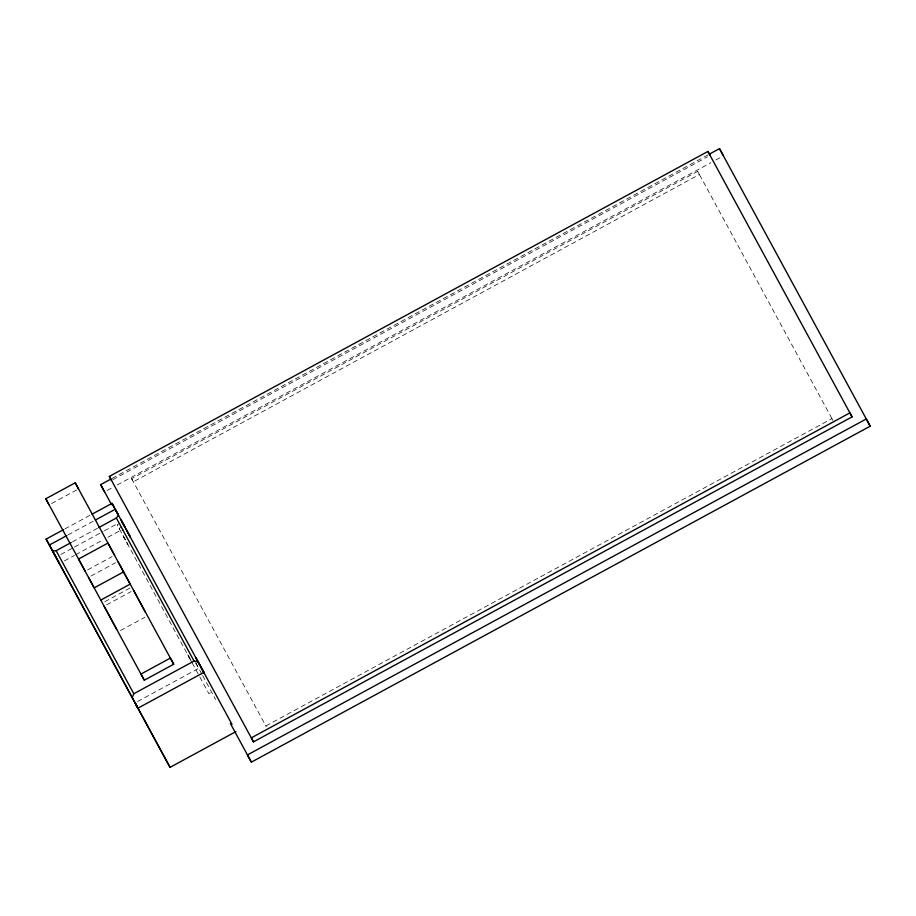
<?xml version="1.0" encoding="UTF-8"?>
<svg xmlns="http://www.w3.org/2000/svg" width="916" height="916" viewBox="0 0 916 916"><rect width="100%" height="100%" fill="white"/><g stroke="black" fill="none" stroke-linecap="round" stroke-linejoin="round"><path stroke-width="0.69" stroke-dasharray="4.58 3.44" d="M51.571 503.582L77.31 489.613M111.992 478.473L708.194 154.781M112.76 479.721L707.576 156.796M107.092 490.484L112.13 487.747M117.156 485.022L710.839 162.704M715.877 159.968L722.163 156.556M697.683 171.361L699.377 174.498L133.312 481.816L131.618 478.679L697.683 171.361L832.965 420.49M64.773 528.979L90.879 514.815M68.024 534.898L94.13 520.723M72.444 541.848L97.543 528.223M60.857 554.432L73.28 547.688M74.528 547.012L103.119 531.486M104.355 530.822L116.79 524.067M119.927 523.231L117.133 524.754L208.837 693.618L211.63 692.107M121.92 526.826L119.126 528.349L120.786 531.394L123.568 529.883M64.406 560.867L74.356 555.474M75.593 554.798L102.947 539.948M107.916 537.245L121.588 529.826M87.604 569.912L112.118 556.607M90.936 576.061L115.439 562.756M104.802 601.72L130.541 587.751M106.577 604.881L131.091 591.576M120.454 630.552L144.968 617.235M137.572 701.53L199.722 667.787M265.88 725.941L831.946 418.612L833.079 420.707M131.618 478.679L266.212 726.56M195.818 662.989L201.955 674.302M202.642 675.561L215.615 699.446M123.053 535.631L127.839 544.425L123.717 536.81M187.78 654.78L190.734 660.23L188.478 656.096L189.2 657.436M195.715 662.772L197.581 666.207M190.402 659.646L192.131 662.829"/><path stroke-width="1.37" d="M132.248 697.614L133.805 693.744L194.032 661.043L198.119 661.844L203.856 672.401L137.972 708.16L135.087 702.881L170.032 767.356L235.916 731.598M98.802 527.547L116.366 518.009L118.485 515.17L115.267 509.25L95.379 520.048M49.12 504.922L45.8 498.773L75.215 482.801L173.708 664.226L144.304 680.199L88.486 577.401M109.347 476.412L707.931 151.438L852.063 416.883L253.48 741.868L109.347 476.412L111.5 480.408M104.584 491.846L100.668 484.621L110.733 479.148M709.453 154.106L719.507 148.644L870.2 426.18L251.362 762.158L230.385 723.491M170.032 767.356L46.132 539.1L63.536 529.654M92.127 514.139L112.015 503.342L232.011 724.384M66.788 535.574L49.384 545.02L59.437 563.569L58.28 561.451M52.601 550.94L56.128 550.699L71.196 542.524M123.614 571.893L94.199 587.854L45.8 498.773M100.806 600.072L130.221 584.099M198.303 662.188L195.875 657.722L199.814 664.993M203.856 672.401L200.97 667.111L204.176 673.042M46.132 539.1L137.972 708.16M121.015 519.841L125.32 527.799L121.61 520.952M127.381 531.624L130.416 537.2L125.973 528.979M100.668 484.621L111.592 504.727M116.366 518.009L194.032 661.043M56.128 550.699L133.805 693.744M870.2 426.18L866.296 418.955L247.446 754.921L251.362 762.158M719.507 148.644L723.422 155.869M852.063 416.883L849.899 412.898L251.316 737.872L253.48 741.868M707.931 151.438L710.083 155.422M112.015 503.342L117.855 514.151M133.541 590.248L145.438 612.243M173.708 664.226L170.387 658.077L140.972 674.05L144.304 680.199M75.215 482.801L78.536 488.949M114.569 555.279L107.962 543.073L78.558 559.035L85.154 571.252M117.889 561.428L129.786 583.423M104.126 606.22L116.687 629.429"/></g></svg>
